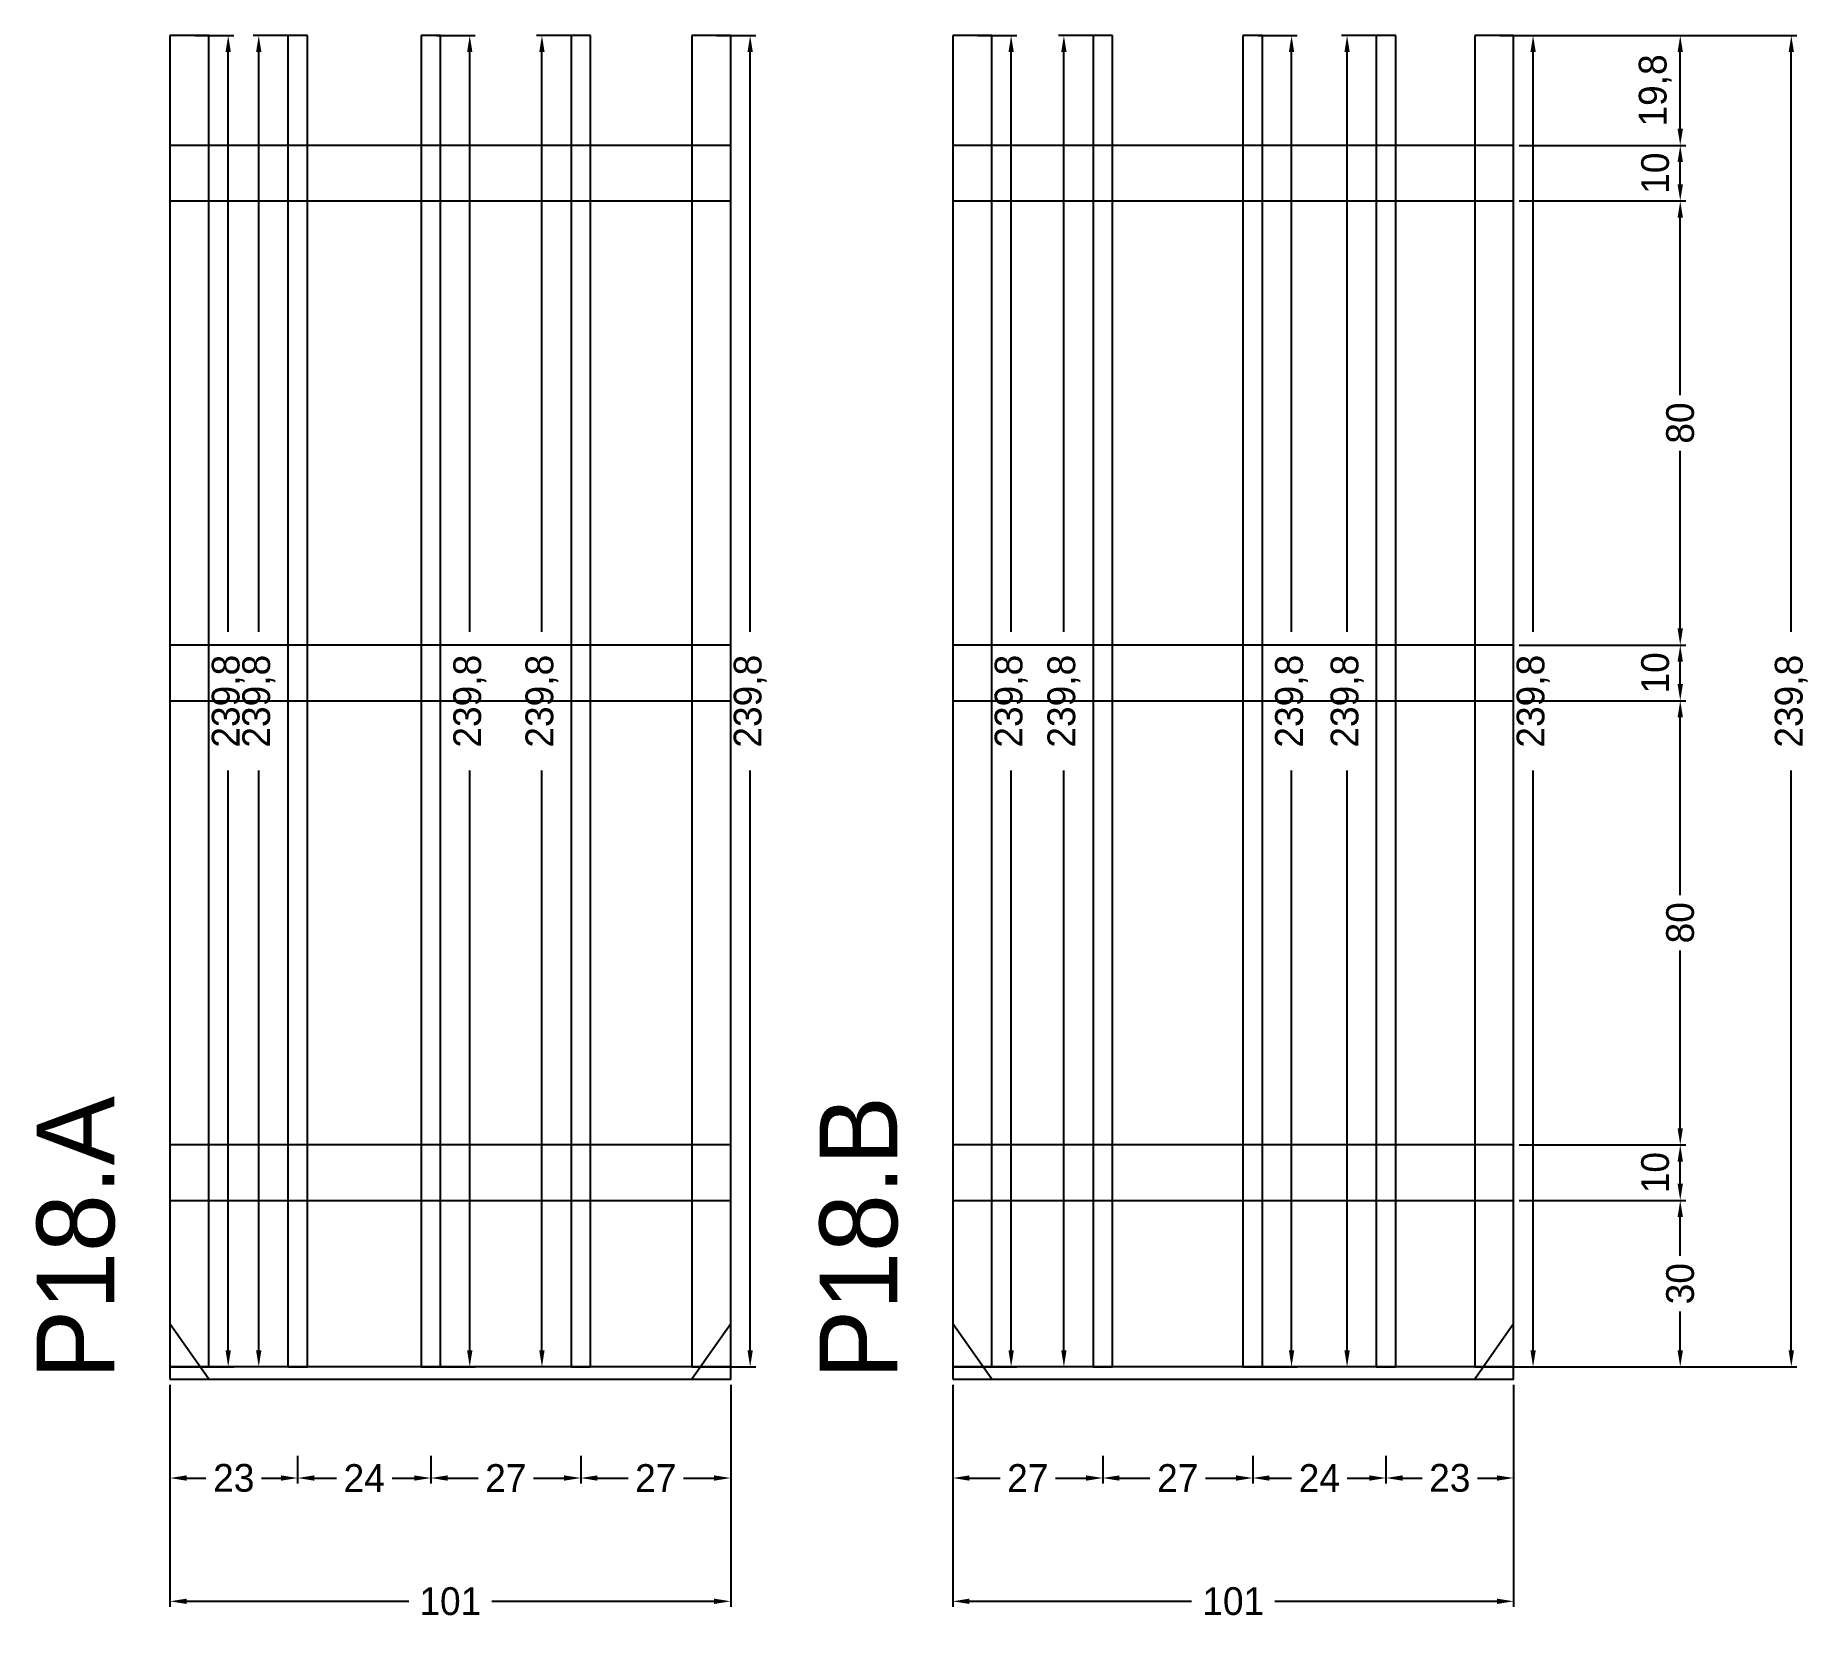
# Model space of a CAD drawing. Header units: centimetres. Extents: x -24 to 295, y -43 to 242.
import ezdxf

# ---------------------------------------------------------------- set-up
doc = ezdxf.new("R2010")
doc.units = ezdxf.units.CM
for name, color, linetype in [('COTA', 241, 'Continuous'), ('NOMENCLATURA', 7, 'Continuous'), ('SARR_2.2x10', 60, 'Continuous'), ('SARR_2.2x7', 40, 'Continuous'), ('SARR_3.5x7', 81, 'Continuous')]:
    doc.layers.add(name, color=color, linetype=linetype)
doc.dimstyles.new('PAINEL-NOVA', dxfattribs={"dimtxt": 5, "dimasz": 3, "dimexe": 1, "dimexo": 1, "dimgap": 1, "dimtad": 1, "dimcen": 2.5, "dimazin": 3, "dimtfac": 1, "dimtmove": 0, "dimatfit": 3})

# ---------------------------------------------------------------- blocks, each defined once
blk = doc.blocks.new('_CLOSEDFILLED')
at = {"color": 0, "linetype": 'BYBLOCK'}
blk.add_solid([(-1, 0.16), (0, 0), (-1, -0.16)], dxfattribs=at)
blk = doc.blocks.new('*D1')
for p, q in [((4.5, 242), (11.5, 242)), ((10.5, 134.6), (10.5, 239)), ((10.5, 5.2), (10.5, 109.6)), ((4.5, 2.2), (11.5, 2.2))]:
    blk.add_line(p, q)
at = {"layer": 'Defpoints'}
for p in [(3.5, 242), (3.5, 2.2), (10.5, 2.2)]:
    blk.add_point(p, dxfattribs=at)
at = {"layer": 'COTA', "xscale": 3, "yscale": 3}
for p, rotation in [((10.5, 242), 90), ((10.5, 2.2), 270)]:
    blk.add_blockref('_CLOSEDFILLED', p, dxfattribs=dict(at, rotation=rotation))
at = {"layer": 'COTA', "insert": (10.5, 122.1), "char_height": 5, "attachment_point": 5, "rotation": 90}
blk.add_mtext('239,8', dxfattribs=at)
blk = doc.blocks.new('*D2')
for p, q in [((22, 242), (15, 242)), ((16, 134.6), (16, 239)), ((16, 5.2), (16, 109.6)), ((22, 2.2), (15, 2.2))]:
    blk.add_line(p, q)
at = {"layer": 'Defpoints'}
for p in [(23, 242), (16, 2.2), (23, 2.2)]:
    blk.add_point(p, dxfattribs=at)
at = {"layer": 'COTA', "xscale": 3, "yscale": 3}
for p, rotation in [((16, 242), 90), ((16, 2.2), 270)]:
    blk.add_blockref('_CLOSEDFILLED', p, dxfattribs=dict(at, rotation=rotation))
at = {"layer": 'COTA', "insert": (16, 122.1), "char_height": 5, "attachment_point": 5, "rotation": 90}
blk.add_mtext('239,8', dxfattribs=at)
blk = doc.blocks.new('*D3')
for p, q in [((48, 242), (55, 242)), ((54, 134.6), (54, 239)), ((54, 5.2), (54, 109.6)), ((48, 2.2), (55, 2.2))]:
    blk.add_line(p, q)
at = {"layer": 'Defpoints'}
for p in [(47, 242), (47, 2.2), (54, 2.2)]:
    blk.add_point(p, dxfattribs=at)
at = {"layer": 'COTA', "xscale": 3, "yscale": 3}
for p, rotation in [((54, 242), 90), ((54, 2.2), 270)]:
    blk.add_blockref('_CLOSEDFILLED', p, dxfattribs=dict(at, rotation=rotation))
at = {"layer": 'COTA', "insert": (54, 122.1), "char_height": 5, "attachment_point": 5, "rotation": 90}
blk.add_mtext('239,8', dxfattribs=at)
blk = doc.blocks.new('*D4')
for p, q in [((73, 242), (66, 242)), ((67, 134.6), (67, 239)), ((67, 5.2), (67, 109.6)), ((73, 2.2), (66, 2.2))]:
    blk.add_line(p, q)
at = {"layer": 'Defpoints'}
for p in [(74, 242), (67, 2.2), (74, 2.2)]:
    blk.add_point(p, dxfattribs=at)
at = {"layer": 'COTA', "xscale": 3, "yscale": 3}
for p, rotation in [((67, 242), 90), ((67, 2.2), 270)]:
    blk.add_blockref('_CLOSEDFILLED', p, dxfattribs=dict(at, rotation=rotation))
at = {"layer": 'COTA', "insert": (67, 122.1), "char_height": 5, "attachment_point": 5, "rotation": 90}
blk.add_mtext('239,8', dxfattribs=at)
blk = doc.blocks.new('*D5')
for p, q in [((98.5, 242), (105.5, 242)), ((104.5, 134.6), (104.5, 239)), ((104.5, 5.2), (104.5, 109.6)), ((98.5, 2.2), (105.5, 2.2))]:
    blk.add_line(p, q)
at = {"layer": 'Defpoints'}
for p in [(97.5, 242), (97.5, 2.2), (104.5, 2.2)]:
    blk.add_point(p, dxfattribs=at)
at = {"layer": 'COTA', "xscale": 3, "yscale": 3}
for p, rotation in [((104.5, 242), 90), ((104.5, 2.2), 270)]:
    blk.add_blockref('_CLOSEDFILLED', p, dxfattribs=dict(at, rotation=rotation))
at = {"layer": 'COTA', "insert": (104.5, 122.1), "char_height": 5, "attachment_point": 5, "rotation": 90}
blk.add_mtext('239,8', dxfattribs=at)
blk = doc.blocks.new('*D6')
for p, q in [((0, -13.8), (0, -18.8)), ((23, -13.8), (23, -18.8)), ((3, -17.8), (6.5, -17.8)), ((16.5, -17.8), (20, -17.8))]:
    blk.add_line(p, q)
at = {"layer": 'Defpoints'}
for p in [(0, -12.8), (23, -12.8), (0, -17.8)]:
    blk.add_point(p, dxfattribs=at)
at = {"layer": 'COTA', "xscale": 3, "yscale": 3, "rotation": 180}
blk.add_blockref('_CLOSEDFILLED', (0, -17.8), dxfattribs=at)
at = {"layer": 'COTA', "xscale": 3, "yscale": 3}
blk.add_blockref('_CLOSEDFILLED', (23, -17.8), dxfattribs=at)
at = {"layer": 'COTA', "insert": (11.5, -17.8), "char_height": 5, "attachment_point": 5}
blk.add_mtext('23', dxfattribs=at)
blk = doc.blocks.new('*D7')
for p, q in [((23, -13.8), (23, -18.8)), ((47, -13.8), (47, -18.8)), ((26, -17.8), (30, -17.8)), ((40, -17.8), (44, -17.8))]:
    blk.add_line(p, q)
at = {"layer": 'Defpoints'}
for p in [(23, -12.8), (47, -12.8), (23, -17.8)]:
    blk.add_point(p, dxfattribs=at)
at = {"layer": 'COTA', "xscale": 3, "yscale": 3, "rotation": 180}
blk.add_blockref('_CLOSEDFILLED', (23, -17.8), dxfattribs=at)
at = {"layer": 'COTA', "xscale": 3, "yscale": 3}
blk.add_blockref('_CLOSEDFILLED', (47, -17.8), dxfattribs=at)
at = {"layer": 'COTA', "insert": (35, -17.8), "char_height": 5, "attachment_point": 5}
blk.add_mtext('24', dxfattribs=at)
blk = doc.blocks.new('*D8')
for p, q in [((47, -13.8), (47, -18.8)), ((74, -13.8), (74, -18.8)), ((50, -17.8), (55.5, -17.8)), ((65.5, -17.8), (71, -17.8))]:
    blk.add_line(p, q)
at = {"layer": 'Defpoints'}
for p in [(47, -12.8), (74, -12.8), (47, -17.8)]:
    blk.add_point(p, dxfattribs=at)
at = {"layer": 'COTA', "xscale": 3, "yscale": 3, "rotation": 180}
blk.add_blockref('_CLOSEDFILLED', (47, -17.8), dxfattribs=at)
at = {"layer": 'COTA', "xscale": 3, "yscale": 3}
blk.add_blockref('_CLOSEDFILLED', (74, -17.8), dxfattribs=at)
at = {"layer": 'COTA', "insert": (60.5, -17.8), "char_height": 5, "attachment_point": 5}
blk.add_mtext('27', dxfattribs=at)
blk = doc.blocks.new('*D9')
for p, q in [((74, -13.8), (74, -18.8)), ((101, -13.8), (101, -18.8)), ((77, -17.8), (82.5, -17.8)), ((92.5, -17.8), (98, -17.8))]:
    blk.add_line(p, q)
at = {"layer": 'Defpoints'}
for p in [(74, -12.8), (101, -12.8), (74, -17.8)]:
    blk.add_point(p, dxfattribs=at)
at = {"layer": 'COTA', "xscale": 3, "yscale": 3, "rotation": 180}
blk.add_blockref('_CLOSEDFILLED', (74, -17.8), dxfattribs=at)
at = {"layer": 'COTA', "xscale": 3, "yscale": 3}
blk.add_blockref('_CLOSEDFILLED', (101, -17.8), dxfattribs=at)
at = {"layer": 'COTA', "insert": (87.5, -17.8), "char_height": 5, "attachment_point": 5}
blk.add_mtext('27', dxfattribs=at)
blk = doc.blocks.new('*D10')
for p, q in [((0, -1), (0, -41)), ((101, -1), (101, -41)), ((3, -40), (43, -40)), ((58, -40), (98, -40))]:
    blk.add_line(p, q)
at = {"layer": 'Defpoints'}
for p in [(0, 0), (101, 0), (0, -40)]:
    blk.add_point(p, dxfattribs=at)
at = {"layer": 'COTA', "xscale": 3, "yscale": 3, "rotation": 180}
blk.add_blockref('_CLOSEDFILLED', (0, -40), dxfattribs=at)
at = {"layer": 'COTA', "xscale": 3, "yscale": 3}
blk.add_blockref('_CLOSEDFILLED', (101, -40), dxfattribs=at)
at = {"layer": 'COTA', "insert": (50.5, -40), "char_height": 5, "attachment_point": 5}
blk.add_mtext('101', dxfattribs=at)
blk = doc.blocks.new('GRA-E')
at = {"layer": 'SARR_2.2x7'}
blk.add_lwpolyline([(0, 0), (7, 0), (0, 10)], close=True, dxfattribs=at)
blk = doc.blocks.new('GRA-D')
at = {"layer": 'SARR_2.2x7'}
blk.add_lwpolyline([(0, 0), (7, 0), (7, 10)], close=True, dxfattribs=at)
blk = doc.blocks.new('*D11')
for p, q in [((145.5, 242), (152.5, 242)), ((151.5, 134.6), (151.5, 239)), ((151.5, 5.2), (151.5, 109.6)), ((145.5, 2.2), (152.5, 2.2))]:
    blk.add_line(p, q)
at = {"layer": 'Defpoints'}
for p in [(144.5, 242), (144.5, 2.2), (151.5, 2.2)]:
    blk.add_point(p, dxfattribs=at)
at = {"layer": 'COTA', "xscale": 3, "yscale": 3}
for p, rotation in [((151.5, 242), 90), ((151.5, 2.2), 270)]:
    blk.add_blockref('_CLOSEDFILLED', p, dxfattribs=dict(at, rotation=rotation))
at = {"layer": 'COTA', "insert": (151.5, 122.1), "char_height": 5, "attachment_point": 5, "rotation": 90}
blk.add_mtext('239,8', dxfattribs=at)
blk = doc.blocks.new('*D12')
for p, q in [((167, 242), (160, 242)), ((161, 134.6), (161, 239)), ((161, 5.2), (161, 109.6)), ((167, 2.2), (160, 2.2))]:
    blk.add_line(p, q)
at = {"layer": 'Defpoints'}
for p in [(168, 242), (161, 2.2), (168, 2.2)]:
    blk.add_point(p, dxfattribs=at)
at = {"layer": 'COTA', "xscale": 3, "yscale": 3}
for p, rotation in [((161, 242), 90), ((161, 2.2), 270)]:
    blk.add_blockref('_CLOSEDFILLED', p, dxfattribs=dict(at, rotation=rotation))
at = {"layer": 'COTA', "insert": (161, 122.1), "char_height": 5, "attachment_point": 5, "rotation": 90}
blk.add_mtext('239,8', dxfattribs=at)
blk = doc.blocks.new('*D13')
for p, q in [((196, 242), (203, 242)), ((202, 134.6), (202, 239)), ((202, 5.2), (202, 109.6)), ((196, 2.2), (203, 2.2))]:
    blk.add_line(p, q)
at = {"layer": 'Defpoints'}
for p in [(195, 242), (195, 2.2), (202, 2.2)]:
    blk.add_point(p, dxfattribs=at)
at = {"layer": 'COTA', "xscale": 3, "yscale": 3}
for p, rotation in [((202, 242), 90), ((202, 2.2), 270)]:
    blk.add_blockref('_CLOSEDFILLED', p, dxfattribs=dict(at, rotation=rotation))
at = {"layer": 'COTA', "insert": (202, 122.1), "char_height": 5, "attachment_point": 5, "rotation": 90}
blk.add_mtext('239,8', dxfattribs=at)
blk = doc.blocks.new('*D14')
for p, q in [((218, 242), (211, 242)), ((212, 134.6), (212, 239)), ((212, 5.2), (212, 109.6)), ((218, 2.2), (211, 2.2))]:
    blk.add_line(p, q)
at = {"layer": 'Defpoints'}
for p in [(219, 242), (212, 2.2), (219, 2.2)]:
    blk.add_point(p, dxfattribs=at)
at = {"layer": 'COTA', "xscale": 3, "yscale": 3}
for p, rotation in [((212, 242), 90), ((212, 2.2), 270)]:
    blk.add_blockref('_CLOSEDFILLED', p, dxfattribs=dict(at, rotation=rotation))
at = {"layer": 'COTA', "insert": (212, 122.1), "char_height": 5, "attachment_point": 5, "rotation": 90}
blk.add_mtext('239,8', dxfattribs=at)
blk = doc.blocks.new('*D15')
for p, q in [((239.5, 242), (246.5, 242)), ((245.5, 134.6), (245.5, 239)), ((245.5, 5.2), (245.5, 109.6)), ((239.5, 2.2), (246.5, 2.2))]:
    blk.add_line(p, q)
at = {"layer": 'Defpoints'}
for p in [(238.5, 242), (238.5, 2.2), (245.5, 2.2)]:
    blk.add_point(p, dxfattribs=at)
at = {"layer": 'COTA', "xscale": 3, "yscale": 3}
for p, rotation in [((245.5, 242), 90), ((245.5, 2.2), 270)]:
    blk.add_blockref('_CLOSEDFILLED', p, dxfattribs=dict(at, rotation=rotation))
at = {"layer": 'COTA', "insert": (245.5, 122.1), "char_height": 5, "attachment_point": 5, "rotation": 90}
blk.add_mtext('239,8', dxfattribs=at)
blk = doc.blocks.new('*D16')
for p, q in [((141, -13.8), (141, -18.8)), ((168, -13.8), (168, -18.8)), ((144, -17.8), (149.5, -17.8)), ((159.5, -17.8), (165, -17.8))]:
    blk.add_line(p, q)
at = {"layer": 'Defpoints'}
for p in [(141, -12.8), (168, -12.8), (141, -17.8)]:
    blk.add_point(p, dxfattribs=at)
at = {"layer": 'COTA', "xscale": 3, "yscale": 3, "rotation": 180}
blk.add_blockref('_CLOSEDFILLED', (141, -17.8), dxfattribs=at)
at = {"layer": 'COTA', "xscale": 3, "yscale": 3}
blk.add_blockref('_CLOSEDFILLED', (168, -17.8), dxfattribs=at)
at = {"layer": 'COTA', "insert": (154.5, -17.8), "char_height": 5, "attachment_point": 5}
blk.add_mtext('27', dxfattribs=at)
blk = doc.blocks.new('*D17')
for p, q in [((168, -13.8), (168, -18.8)), ((195, -13.8), (195, -18.8)), ((171, -17.8), (176.5, -17.8)), ((186.5, -17.8), (192, -17.8))]:
    blk.add_line(p, q)
at = {"layer": 'Defpoints'}
for p in [(168, -12.8), (195, -12.8), (168, -17.8)]:
    blk.add_point(p, dxfattribs=at)
at = {"layer": 'COTA', "xscale": 3, "yscale": 3, "rotation": 180}
blk.add_blockref('_CLOSEDFILLED', (168, -17.8), dxfattribs=at)
at = {"layer": 'COTA', "xscale": 3, "yscale": 3}
blk.add_blockref('_CLOSEDFILLED', (195, -17.8), dxfattribs=at)
at = {"layer": 'COTA', "insert": (181.5, -17.8), "char_height": 5, "attachment_point": 5}
blk.add_mtext('27', dxfattribs=at)
blk = doc.blocks.new('*D18')
for p, q in [((195, -13.8), (195, -18.8)), ((219, -13.8), (219, -18.8)), ((198, -17.8), (202, -17.8)), ((212, -17.8), (216, -17.8))]:
    blk.add_line(p, q)
at = {"layer": 'Defpoints'}
for p in [(195, -12.8), (219, -12.8), (195, -17.8)]:
    blk.add_point(p, dxfattribs=at)
at = {"layer": 'COTA', "xscale": 3, "yscale": 3, "rotation": 180}
blk.add_blockref('_CLOSEDFILLED', (195, -17.8), dxfattribs=at)
at = {"layer": 'COTA', "xscale": 3, "yscale": 3}
blk.add_blockref('_CLOSEDFILLED', (219, -17.8), dxfattribs=at)
at = {"layer": 'COTA', "insert": (207, -17.8), "char_height": 5, "attachment_point": 5}
blk.add_mtext('24', dxfattribs=at)
blk = doc.blocks.new('*D19')
for p, q in [((219, -13.8), (219, -18.8)), ((242, -13.8), (242, -18.8)), ((222, -17.8), (225.5, -17.8)), ((235.5, -17.8), (239, -17.8))]:
    blk.add_line(p, q)
at = {"layer": 'Defpoints'}
for p in [(219, -12.8), (242, -12.8), (219, -17.8)]:
    blk.add_point(p, dxfattribs=at)
at = {"layer": 'COTA', "xscale": 3, "yscale": 3, "rotation": 180}
blk.add_blockref('_CLOSEDFILLED', (219, -17.8), dxfattribs=at)
at = {"layer": 'COTA', "xscale": 3, "yscale": 3}
blk.add_blockref('_CLOSEDFILLED', (242, -17.8), dxfattribs=at)
at = {"layer": 'COTA', "insert": (230.5, -17.8), "char_height": 5, "attachment_point": 5}
blk.add_mtext('23', dxfattribs=at)
blk = doc.blocks.new('*D20')
for p, q in [((141, -1), (141, -41)), ((242, -1), (242, -41)), ((144, -40), (184, -40)), ((199, -40), (239, -40))]:
    blk.add_line(p, q)
at = {"layer": 'Defpoints'}
for p in [(141, 0), (242, 0), (141, -40)]:
    blk.add_point(p, dxfattribs=at)
at = {"layer": 'COTA', "xscale": 3, "yscale": 3, "rotation": 180}
blk.add_blockref('_CLOSEDFILLED', (141, -40), dxfattribs=at)
at = {"layer": 'COTA', "xscale": 3, "yscale": 3}
blk.add_blockref('_CLOSEDFILLED', (242, -40), dxfattribs=at)
at = {"layer": 'COTA', "insert": (191.5, -40), "char_height": 5, "attachment_point": 5}
blk.add_mtext('101', dxfattribs=at)
blk = doc.blocks.new('*D21')
for p, q in [((243, 242), (293, 242)), ((292, 134.6), (292, 239)), ((292, 5.2), (292, 109.6)), ((243, 2.2), (293, 2.2))]:
    blk.add_line(p, q)
at = {"layer": 'Defpoints'}
for p in [(242, 242), (242, 2.2), (292, 2.2)]:
    blk.add_point(p, dxfattribs=at)
at = {"layer": 'COTA', "xscale": 3, "yscale": 3}
for p, rotation in [((292, 242), 90), ((292, 2.2), 270)]:
    blk.add_blockref('_CLOSEDFILLED', p, dxfattribs=dict(at, rotation=rotation))
at = {"layer": 'COTA', "insert": (292, 122.1), "char_height": 5, "attachment_point": 5, "rotation": 90}
blk.add_mtext('239,8', dxfattribs=at)
blk = doc.blocks.new('*D22')
for p, q in [((243, 32.2), (273, 32.2)), ((272, 22.2), (272, 29.2)), ((272, 5.2), (272, 12.2)), ((243, 2.2), (273, 2.2))]:
    blk.add_line(p, q)
at = {"layer": 'Defpoints'}
for p in [(242, 32.2), (242, 2.2), (272, 2.2)]:
    blk.add_point(p, dxfattribs=at)
at = {"layer": 'COTA', "xscale": 3, "yscale": 3}
for p, rotation in [((272, 32.2), 90), ((272, 2.2), 270)]:
    blk.add_blockref('_CLOSEDFILLED', p, dxfattribs=dict(at, rotation=rotation))
at = {"layer": 'COTA', "insert": (272, 17.2), "char_height": 5, "attachment_point": 5, "rotation": 90}
blk.add_mtext('30', dxfattribs=at)
blk = doc.blocks.new('*D23')
for p, q in [((243, 42.2), (273, 42.2)), ((272, 35.2), (272, 39.2)), ((243, 32.2), (273, 32.2))]:
    blk.add_line(p, q)
at = {"layer": 'Defpoints'}
for p in [(242, 42.2), (242, 32.2), (272, 32.2)]:
    blk.add_point(p, dxfattribs=at)
at = {"layer": 'COTA', "xscale": 3, "yscale": 3}
for p, rotation in [((272, 42.2), 90), ((272, 32.2), 270)]:
    blk.add_blockref('_CLOSEDFILLED', p, dxfattribs=dict(at, rotation=rotation))
at = {"layer": 'COTA', "insert": (267.5, 37.2), "char_height": 5, "attachment_point": 5, "rotation": 90}
blk.add_mtext('10', dxfattribs=at)
blk = doc.blocks.new('*D24')
for p, q in [((243, 122.2), (273, 122.2)), ((272, 87.2), (272, 119.2)), ((272, 45.2), (272, 77.2)), ((243, 42.2), (273, 42.2))]:
    blk.add_line(p, q)
at = {"layer": 'Defpoints'}
for p in [(242, 122.2), (242, 42.2), (272, 42.2)]:
    blk.add_point(p, dxfattribs=at)
at = {"layer": 'COTA', "xscale": 3, "yscale": 3}
for p, rotation in [((272, 122.2), 90), ((272, 42.2), 270)]:
    blk.add_blockref('_CLOSEDFILLED', p, dxfattribs=dict(at, rotation=rotation))
at = {"layer": 'COTA', "insert": (272, 82.2), "char_height": 5, "attachment_point": 5, "rotation": 90}
blk.add_mtext('80', dxfattribs=at)
blk = doc.blocks.new('*D26')
for p, q in [((243, 212.2), (273, 212.2)), ((272, 177.2), (272, 209.2)), ((272, 135.2), (272, 167.2)), ((243, 132.2), (273, 132.2))]:
    blk.add_line(p, q)
at = {"layer": 'Defpoints'}
for p in [(242, 212.2), (242, 132.2), (272, 132.2)]:
    blk.add_point(p, dxfattribs=at)
at = {"layer": 'COTA', "xscale": 3, "yscale": 3}
for p, rotation in [((272, 212.2), 90), ((272, 132.2), 270)]:
    blk.add_blockref('_CLOSEDFILLED', p, dxfattribs=dict(at, rotation=rotation))
at = {"layer": 'COTA', "insert": (272, 172.2), "char_height": 5, "attachment_point": 5, "rotation": 90}
blk.add_mtext('80', dxfattribs=at)
blk = doc.blocks.new('*D27')
for p, q in [((243, 222.2), (273, 222.2)), ((272, 215.2), (272, 219.2)), ((243, 212.2), (273, 212.2))]:
    blk.add_line(p, q)
at = {"layer": 'Defpoints'}
for p in [(242, 222.2), (242, 212.2), (272, 212.2)]:
    blk.add_point(p, dxfattribs=at)
at = {"layer": 'COTA', "xscale": 3, "yscale": 3}
for p, rotation in [((272, 222.2), 90), ((272, 212.2), 270)]:
    blk.add_blockref('_CLOSEDFILLED', p, dxfattribs=dict(at, rotation=rotation))
at = {"layer": 'COTA', "insert": (267.5, 217.2), "char_height": 5, "attachment_point": 5, "rotation": 90}
blk.add_mtext('10', dxfattribs=at)

msp = doc.modelspace()

# ---------------------------------------------------------------- linework, layer by layer
at = {"layer": 'SARR_2.2x10'}
for p, q in [((101, 222.2), (0, 222.2)), ((0, 222.2), (0, 212.2)), ((101, 212.2), (101, 222.2)), ((242, 222.2), (141, 222.2)), ((141, 222.2), (141, 212.2)), ((242, 212.2), (242, 222.2)), ((0, 212.2), (101, 212.2)), ((141, 212.2), (242, 212.2)), ((101, 132.2), (0, 132.2)), ((0, 132.2), (0, 122.2)), ((101, 122.2), (101, 132.2)), ((242, 132.2), (141, 132.2)), ((141, 132.2), (141, 122.2)), ((242, 122.2), (242, 132.2)), ((0, 122.2), (101, 122.2)), ((141, 122.2), (242, 122.2)), ((101, 42.2), (0, 42.2)), ((0, 42.2), (0, 32.2)), ((101, 32.2), (101, 42.2)), ((242, 42.2), (141, 42.2)), ((141, 42.2), (141, 32.2)), ((242, 32.2), (242, 42.2)), ((0, 32.2), (101, 32.2)), ((141, 32.2), (242, 32.2))]:
    msp.add_line(p, q, dxfattribs=at)
at = {"layer": 'SARR_2.2x7'}
for p, q in [((7, 242), (0, 242)), ((0, 242), (0, 2.2)), ((7, 2.2), (7, 242)), ((101, 242), (94, 242)), ((94, 242), (94, 2.2)), ((101, 2.2), (101, 242)), ((148, 242), (141, 242)), ((141, 242), (141, 2.2)), ((148, 2.2), (148, 242)), ((242, 242), (235, 242)), ((235, 242), (235, 2.2)), ((242, 2.2), (242, 242)), ((101, 2.2), (0, 2.2)), ((0, 2.2), (0, 0)), ((0, 2.2), (7, 2.2)), ((0, 0), (101, 0)), ((94, 2.2), (101, 2.2)), ((101, 0), (101, 2.2)), ((242, 2.2), (141, 2.2)), ((141, 2.2), (141, 0)), ((141, 2.2), (148, 2.2)), ((141, 0), (242, 0)), ((235, 2.2), (242, 2.2)), ((242, 0), (242, 2.2))]:
    msp.add_line(p, q, dxfattribs=at)
at = {"layer": 'SARR_3.5x7'}
for p, q in [((24.75, 242), (21.25, 242)), ((21.25, 242), (21.25, 2.2)), ((24.75, 2.2), (24.75, 242)), ((48.75, 242), (45.25, 242)), ((45.25, 242), (45.25, 2.2)), ((48.75, 2.2), (48.75, 242)), ((75.75, 242), (72.25, 242)), ((72.25, 242), (72.25, 2.2)), ((75.75, 2.2), (75.75, 242)), ((169.75, 242), (166.25, 242)), ((166.25, 242), (166.25, 2.2)), ((169.75, 2.2), (169.75, 242)), ((196.75, 242), (193.25, 242)), ((193.25, 242), (193.25, 2.2)), ((196.75, 2.2), (196.75, 242)), ((220.75, 242), (217.25, 242)), ((217.25, 242), (217.25, 2.2)), ((220.75, 2.2), (220.75, 242)), ((21.25, 2.2), (24.75, 2.2)), ((45.25, 2.2), (48.75, 2.2)), ((72.25, 2.2), (75.75, 2.2)), ((166.25, 2.2), (169.75, 2.2)), ((193.25, 2.2), (196.75, 2.2)), ((217.25, 2.2), (220.75, 2.2))]:
    msp.add_line(p, q, dxfattribs=at)

# ---------------------------------------------------------------- block references
at = {"layer": 'SARR_2.2x7'}
for name, p in [('GRA-E', (0, 0)), ('GRA-D', (94, 0)), ('GRA-E', (141, 0)), ('GRA-D', (235, 0))]:
    msp.add_blockref(name, p, dxfattribs=at)

# ---------------------------------------------------------------- texts
at = {"layer": 'NOMENCLATURA'}
for s, p in [('P18.A', (-10, 0)), ('P18.B', (131, 0))]:
    msp.add_text(s, height=14, rotation=90, dxfattribs=at).set_placement(p)

# ---------------------------------------------------------------- dimensions: what is measured, and where the dimension line sits
at = {"layer": 'COTA'}
for base, p1, p2, picture, middle in [((10.5, 2.2), (3.5, 2.2), (3.5, 242), '*D1', (10.5, 122.1)), ((16, 2.2), (23, 2.2), (23, 242), '*D2', (16, 122.1)), ((54, 2.2), (47, 2.2), (47, 242), '*D3', (54, 122.1)), ((67, 2.2), (74, 2.2), (74, 242), '*D4', (67, 122.1)), ((104.5, 2.2), (97.5, 2.2), (97.5, 242), '*D5', (104.5, 122.1)), ((151.5, 2.2), (144.5, 2.2), (144.5, 242), '*D11', (151.5, 122.1)), ((161, 2.2), (168, 2.2), (168, 242), '*D12', (161, 122.1)), ((202, 2.2), (195, 2.2), (195, 242), '*D13', (202, 122.1)), ((212, 2.2), (219, 2.2), (219, 242), '*D14', (212, 122.1)), ((245.5, 2.2), (238.5, 2.2), (238.5, 242), '*D15', (245.5, 122.1)), ((292, 2.2), (242, 2.2), (242, 242), '*D21', (292, 122.1)), ((272, 212.2), (242, 212.2), (242, 222.2), '*D27', (267.5, 217.2)), ((272, 132.2), (242, 132.2), (242, 212.2), '*D26', (272, 172.2)), ((272, 42.2), (242, 42.2), (242, 122.2), '*D24', (272, 82.2)), ((272, 32.2), (242, 32.2), (242, 42.2), '*D23', (267.5, 37.2)), ((272, 2.2), (242, 2.2), (242, 32.2), '*D22', (272, 17.2))]:
    dim = msp.add_linear_dim(base=base, p1=p1, p2=p2, angle=90, dimstyle='PAINEL-NOVA', dxfattribs=at)
    dim.commit()
    dim.dimension.update_dxf_attribs({"geometry": picture, "text_midpoint": middle})
for base, p1, p2 in [((272, 222.2), (242, 222.2), (242, 242)), ((272, 122.2), (242, 122.2), (242, 132.2))]:
    msp.add_linear_dim(base=base, p1=p1, p2=p2, angle=90, dimstyle='PAINEL-NOVA', dxfattribs=at).render()
for base, p1, p2, picture, middle in [((0, -40), (0, 0), (101, 0), '*D10', (50.5, -40)), ((141, -40), (141, 0), (242, 0), '*D20', (191.5, -40)), ((0, -17.8), (0, -12.8), (23, -12.8), '*D6', (11.5, -17.8)), ((23, -17.8), (23, -12.8), (47, -12.8), '*D7', (35, -17.8)), ((47, -17.8), (47, -12.8), (74, -12.8), '*D8', (60.5, -17.8)), ((74, -17.8), (74, -12.8), (101, -12.8), '*D9', (87.5, -17.8)), ((141, -17.8), (141, -12.8), (168, -12.8), '*D16', (154.5, -17.8)), ((168, -17.8), (168, -12.8), (195, -12.8), '*D17', (181.5, -17.8)), ((195, -17.8), (195, -12.8), (219, -12.8), '*D18', (207, -17.8)), ((219, -17.8), (219, -12.8), (242, -12.8), '*D19', (230.5, -17.8))]:
    dim = msp.add_linear_dim(base=base, p1=p1, p2=p2, dimstyle='PAINEL-NOVA', dxfattribs=at)
    dim.commit()
    dim.dimension.update_dxf_attribs({"geometry": picture, "text_midpoint": middle})

doc.saveas('drawing.dxf')
